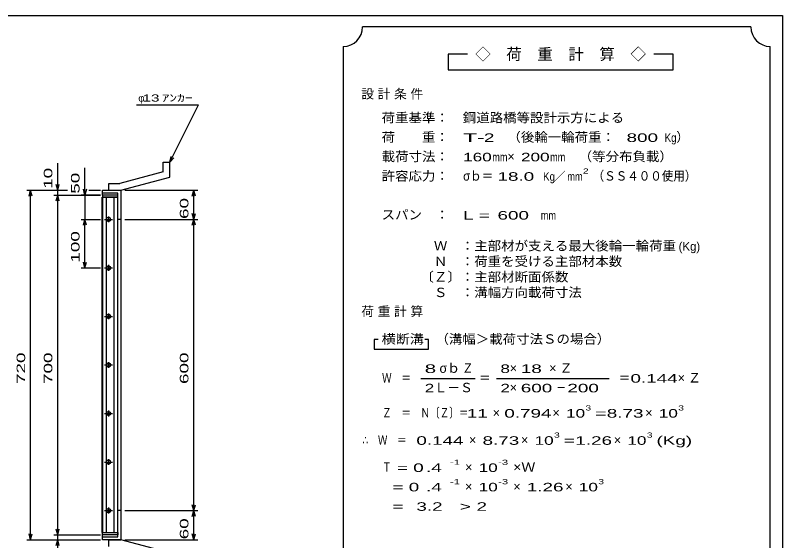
# Model space of a CAD drawing. Units: millimetres, scale not verified. Extents: x -1456 to 1385, y -1026 to 843.
# Drawn here: x -196 to 1385, y -240 to 843 of the extents above; entities that cross this region are included whole.
import ezdxf
from ezdxf.enums import TextEntityAlignment as Align

# ---------------------------------------------------------------- set-up
doc = ezdxf.new("R2010")
doc.units = ezdxf.units.MM
doc.header["$LTSCALE"] = 8
for name, color, linetype, lineweight in [('0_2', 150, 'Continuous', 25), ('16', 3, 'Continuous', 25), ('19', 6, 'Continuous', 25), ('22', 4, 'Continuous', 25), ('24', 2, 'Continuous', 25)]:
    doc.layers.add(name, color=color, linetype=linetype, lineweight=lineweight)
doc.styles.add('ベクトル', font='')
doc.styles.get('ベクトル').set_extended_font_data('ベクトル')

msp = doc.modelspace()

# ---------------------------------------------------------------- linework, layer by layer
at = {"layer": '0_2'}
for p, q in [((-1383.2, 842.8), (1384.8, 842.8)), ((1384.8, 842.8), (1384.8, -917.2))]:
    msp.add_line(p, q, dxfattribs=at)
at = {"layer": '16'}
for p, q in [((-17.7, -223), (-17.7, 468)), ((-17.7, 468), (-17, 468)), ((15, 472.5), (-17, 472.5)), ((-17, 472.5), (-17, 468)), ((-17, 468), (15, 468)), ((-17, 468), (-17, -223)), ((15, 468), (-17, 468)), ((-9.5, 468), (-9.5, -223)), ((7.5, -223), (7.5, 468)), ((15, 468), (15, 472.5)), ((15, -223), (15, 468)), ((-4.5, 428.5), (-4.5, 416.5)), ((-12.5, 422.5), (3.5, 422.5)), ((-2.5, 425.5), (-6.5, 425.5)), ((-6.5, 419.5), (-2.5, 419.5)), ((-12.5, 322.5), (3.5, 322.5)), ((-2.5, 325.5), (-6.5, 325.5)), ((-6.5, 319.5), (-2.5, 319.5)), ((-4.5, 328.5), (-4.5, 316.5)), ((-12.5, 222.5), (3.5, 222.5)), ((-2.5, 225.5), (-6.5, 225.5)), ((-4.5, 228.5), (-4.5, 216.5)), ((-6.5, 219.5), (-2.5, 219.5)), ((-4.5, 128.5), (-4.5, 116.5)), ((-12.5, 122.5), (3.5, 122.5)), ((-2.5, 125.5), (-6.5, 125.5)), ((-6.5, 119.5), (-2.5, 119.5)), ((-12.5, 22.5), (3.5, 22.5)), ((-2.5, 25.5), (-6.5, 25.5)), ((-6.5, 19.5), (-2.5, 19.5)), ((-4.5, 28.5), (-4.5, 16.5)), ((-12.5, -77.5), (3.5, -77.5)), ((-2.5, -74.5), (-6.5, -74.5)), ((-4.5, -71.5), (-4.5, -83.5)), ((-6.5, -80.5), (-2.5, -80.5)), ((-4.5, -171.5), (-4.5, -183.5)), ((-12.5, -177.5), (3.5, -177.5)), ((-2.5, -174.5), (-6.5, -174.5)), ((-6.5, -180.5), (-2.5, -180.5)), ((-17, -223), (-17.7, -223)), ((-17, -223), (15, -223)), ((-17, -227.5), (-17, -223)), ((-17, -223), (15, -223)), ((15, -227.5), (-17, -227.5)), ((15, -223), (15, -227.5))]:
    msp.add_line(p, q, dxfattribs=at)
for centre, radius, start, end in [((-6.5, 422.5), 3, 90, 270), ((-4.5, 422.5), 4, 46.6, 133.4), ((-4.5, 422.5), 4, 226.6, 313.4), ((-2.5, 422.5), 3, 270, 90), ((-6.5, 322.5), 3, 90, 270), ((-4.5, 322.5), 4, 46.6, 133.4), ((-4.5, 322.5), 4, 226.6, 313.4), ((-2.5, 322.5), 3, 270, 90), ((-6.5, 222.5), 3, 90, 270), ((-4.5, 222.5), 4, 46.6, 133.4), ((-2.5, 222.5), 3, 270, 90), ((-4.5, 222.5), 4, 226.6, 313.4), ((-4.5, 122.5), 4, 46.6, 133.4), ((-6.5, 122.5), 3, 90, 270), ((-4.5, 122.5), 4, 226.6, 313.4), ((-2.5, 122.5), 3, 270, 90), ((-6.5, 22.5), 3, 90, 270), ((-4.5, 22.5), 4, 46.6, 133.4), ((-4.5, 22.5), 4, 226.6, 313.4), ((-2.5, 22.5), 3, 270, 90), ((-6.5, -77.5), 3, 90, 270), ((-4.5, -77.5), 4, 46.6, 133.4), ((-2.5, -77.5), 3, 270, 90), ((-4.5, -77.5), 4, 226.6, 313.4), ((-4.5, -177.5), 4, 46.6, 133.4), ((-6.5, -177.5), 3, 90, 270), ((-4.5, -177.5), 4, 226.6, 313.4), ((-2.5, -177.5), 3, 270, 90)]:
    msp.add_arc(centre, radius, start, end, dxfattribs=at)
at = {"layer": '19'}
for p, q in [((108, 540.5), (122, 540.5)), ((108, 520.5), (108, 540.5)), ((122, 509.5), (122, 540.5)), ((108, 520.5), (19, 496.5)), ((21, 482.5), (122, 509.5)), ((-4, 496.5), (19, 496.5)), ((-4, 482.5), (-4, 496.5)), ((-17, 472.5), (-17, 482.5)), ((-17, 482.5), (20, 482.5)), ((15, 476.5), (-17, 476.5)), ((-4, 482.5), (21, 482.5)), ((15, -231.5), (15, 476.5)), ((20, 482.5), (21, 481.5)), ((21, 481.5), (21, -236.5)), ((21, 422.5), (15, 422.5)), ((21, -177.5), (15, -177.5)), ((-17, -237.5), (-17, -227.5)), ((-17, -231.5), (15, -231.5)), ((21, -236.5), (20, -237.5)), ((20, -237.5), (-17, -237.5)), ((-4, -237.5), (21, -237.5)), ((-4, -251.5), (-4, -237.5)), ((122, -264.5), (21, -237.5))]:
    msp.add_line(p, q, dxfattribs=at)
at = {"layer": '22'}
for p, q in [((53, 658.5), (181, 658.5)), ((122, 540.5), (181, 658.5)), ((-109, 482.5), (-109, 538.5)), ((122, 540.5), (124.4, 552.2)), ((122, 540.5), (130, 549.3)), ((-53, 472.5), (-53, 528.5)), ((-109, 482.5), (-112.2, 494.5)), ((-109, 482.5), (-105.8, 494.5)), ((-173, 482.5), (-89, 482.5)), ((-168.2, 470.5), (-165, 482.5)), ((-161.8, 470.5), (-165, 482.5)), ((-165, -237.5), (-165, 482.5)), ((-117, 482.5), (-89, 482.5)), ((-109, 472.5), (-109, 482.5)), ((-53, 472.5), (-56.2, 484.5)), ((-49.8, 484.5), (-53, 472.5)), ((-45, 482.5), (-21, 482.5)), ((-45, 482.5), (-21, 482.5)), ((29, 482.5), (179.4, 482.5)), ((168.2, 470.5), (171.4, 482.5)), ((174.6, 470.5), (171.4, 482.5)), ((171.4, 422.5), (171.4, 482.5)), ((-117, 472.5), (-21, 472.5)), ((-112.2, 460.5), (-109, 472.5)), ((-105.8, 460.5), (-109, 472.5)), ((-109, -227.5), (-109, 472.5)), ((-21, 472.5), (-61, 472.5)), ((-53, 472.5), (-53, 422.5)), ((171.4, 422.5), (168.2, 434.5)), ((171.4, 422.5), (174.6, 434.5)), ((-61, 422.5), (-21, 422.5)), ((-56.2, 410.5), (-53, 422.5)), ((-49.8, 410.5), (-53, 422.5)), ((-53, 322.5), (-53, 422.5)), ((29, 422.5), (179.4, 422.5)), ((168.2, 410.5), (171.4, 422.5)), ((174.6, 410.5), (171.4, 422.5)), ((171.4, -177.5), (171.4, 422.5)), ((-53, 322.5), (-56.2, 334.5)), ((-53, 322.5), (-49.8, 334.5)), ((-61, 322.5), (-21, 322.5)), ((171.4, -177.5), (168.2, -165.5)), ((171.4, -177.5), (174.6, -165.5)), ((29, -177.5), (179.4, -177.5)), ((168.2, -189.5), (171.4, -177.5)), ((174.6, -189.5), (171.4, -177.5)), ((171.4, -237.5), (171.4, -177.5)), ((-109, -227.5), (-112.2, -215.5)), ((-109, -227.5), (-105.8, -215.5)), ((-165, -237.5), (-168.2, -225.5)), ((-165, -237.5), (-161.8, -225.5)), ((-117, -227.5), (-21, -227.5)), ((-109, -237.5), (-109, -227.5)), ((171.4, -237.5), (168.2, -225.5)), ((171.4, -237.5), (174.6, -225.5)), ((-173, -237.5), (-21, -237.5)), ((-117, -237.5), (-21, -237.5)), ((-112.2, -249.5), (-109, -237.5)), ((-105.8, -249.5), (-109, -237.5)), ((-109, -293.5), (-109, -237.5)), ((29, -237.5), (179.4, -237.5))]:
    msp.add_line(p, q, dxfattribs=at)
at = {"layer": '24', "color": 4}
for p, q in [((1319.2, 818.8), (519.2, 818.8)), ((479.2, 778.8), (479.2, -461.2)), ((1359.2, -461.2), (1359.2, 778.8)), ((735.2, 762.8), (695.2, 762.8)), ((695.2, 762.8), (695.2, 730.8)), ((1159.2, 762.8), (1119.2, 762.8)), ((1159.2, 730.8), (1159.2, 762.8)), ((695.2, 730.8), (1159.2, 730.8)), ((551.2, 174.8), (543.2, 174.8)), ((543.2, 174.8), (543.2, 154.8)), ((655.2, 174.8), (647.2, 174.8)), ((655.2, 154.8), (655.2, 174.8)), ((543.2, 154.8), (655.2, 154.8)), ((639.2, 94.8), (751.2, 94.8)), ((795.2, 94.8), (1027.2, 94.8))]:
    msp.add_line(p, q, dxfattribs=at)
for centre, start, end in [((479.2, 818.8), 270, 0), ((1359.2, 818.8), 180, 270)]:
    msp.add_arc(centre, 40, start, end, dxfattribs=at)

# ---------------------------------------------------------------- texts
at = {"layer": '22', "color": 2, "style": 'ベクトル', "width": 1.6}
for s, p in [(' 13 ', (57, 672.5)), ('ｱﾝｶｰ', (105, 672.5))]:
    msp.add_text(s, height=14.66, dxfattribs=at).set_placement(p, align=Align.MIDDLE_LEFT)
at = {"layer": '22', "color": 2, "style": 'ベクトル'}
msp.add_text('φ', height=14.7, dxfattribs=at).set_placement((57, 672.5), align=Align.MIDDLE_LEFT)
at = {"layer": '22', "color": 2, "style": 'ベクトル', "width": 1.65}
for s, p in [(' 10 ', (-129, 474.5)), (' 50 ', (-73, 464.5)), (' 60 ', (151.4, 412.5)), (' 100 ', (-73, 322.5)), (' 720 ', (-185, 72.5)), (' 700 ', (-129, 72.5)), (' 600 ', (151.4, 72.5)), (' 60 ', (151.4, -247.5))]:
    msp.add_text(s, height=17.6, rotation=90, dxfattribs=at).set_placement(p, align=Align.MIDDLE_LEFT)
at = {"layer": '24', "style": 'ベクトル'}
for s, height, p in [('◇\u3000荷\u3000重\u3000計\u3000算\u3000◇', 23.46, (751.2, 762.8)), ('）', 19.4, (1165.6, 592)), ('×', 19.4, (817.6, 552)), ('／', 17.6, (913.2, 510.8)), ('(Kg)', 17.6, (1170.4, 366.8)), ('σｂ', 19.35, (677.6, 116)), ('×', 19.4, (822.4, 116)), ('Ｌ－Ｓ', 19.35, (667.2, 76)), ('×', 19.4, (822.4, 76)), ('×', 19.4, (787.2, 24)), ('×', 19.4, (910.4, 24)), ('×', 19.4, (1101.6, 24)), ('×', 19.4, (738.4, -32)), ('×', 19.4, (845.6, -32)), ('×', 19.4, (1036.8, -32)), ('×', 19.4, (730.4, -88)), ('×', 19.4, (730.4, -128)), ('×', 19.4, (829.6, -128)), ('×', 19.4, (936.8, -128))]:
    msp.add_text(s, height=height, dxfattribs=at).set_placement(p, align=Align.MIDDLE_LEFT)
for s, height, width, p in [('荷重基準：\u3000', 19.35, 1.05, (558.4, 632)), ('鋼道路橋等設計示方による', 19.35, 1.05, (725.6, 632)), ('荷\u3000\u3000重：\u3000', 19.35, 1.05, (558.4, 592)), ('（後輪一輪荷重：', 19.35, 1.05, (817.6, 592)), ('T-', 17.6, 2, (726.4, 590.8)), (' 2 ', 17.6, 1.65, (758.4, 590.8)), ('  800', 17.6, 1.65, (1041.6, 590.8)), ('Kg', 17.6, 0.85, (1141.6, 590.8)), ('載荷寸法：\u3000', 19.35, 1.05, (558.4, 552)), ('160', 17.6, 1.5, (726.4, 550.8)), ('mm', 17.6, 0.8, (786.4, 550.8)), ('200', 17.6, 1.5, (845.6, 550.8)), ('mm', 17.6, 0.8, (905.6, 550.8)), ('\u3000（等分布負載）', 19.35, 1.05, (936.8, 552)), ('許容応力：\u3000', 19.35, 1.05, (558.4, 512)), ('σｂ＝', 19.35, 0.9, (726.4, 512)), ('2', 10.6, 1.5, (973.2, 522)), ('（ＳＳ４００使用）', 19.35, 0.9, (993.2, 512)), (' 18.0', 17.6, 1.65, (786.4, 510.8)), ('Kg', 17.6, 0.85, (891.2, 510.8)), ('mm', 17.6, 0.8, (941.2, 510.8)), ('スパン\u3000：\u3000', 19.35, 1.05, (558.4, 432)), ('L =', 17.6, 1.65, (726.4, 430.8)), (' 600 ', 17.6, 1.65, (786.4, 430.8)), ('mm', 17.6, 0.8, (886.4, 430.8)), ('\u3000Ｗ\u3000：主部材が支える最大後輪一輪荷重', 19.35, 1.05, (638.4, 368)), ('\u3000Ｎ\u3000：荷重を受ける主部材本数', 19.35, 1.05, (638.4, 336)), ('〔Ｚ〕：主部材断面係数', 19.35, 1.05, (638.4, 304)), ('\u3000Ｓ\u3000：溝幅方向載荷寸法', 19.35, 1.05, (638.4, 272)), ('横断溝', 19.35, 1.1, (558.4, 176)), ('\u3000（溝幅＞載荷寸法Ｓの場合）', 19.35, 1.05, (641.6, 176)), ('8', 17.6, 1.8, (647.2, 114.8)), ('Ｚ', 19.4, 0.9, (724, 116)), ('8', 17.6, 1.5, (803.2, 114.8)), (' 18 ', 17.6, 1.65, (834.4, 114.8)), ('Ｗ\u3000＝', 19.35, 0.75, (559.2, 96)), ('＝', 19.4, 0.9, (759.2, 96)), ('＝', 19.4, 0.9, (1047.2, 96)), ('0.144', 17.6, 1.65, (1071.2, 94.8)), ('2', 17.6, 1.5, (647.2, 74.8)), ('2', 17.6, 1.5, (803.2, 74.8)), (' 600 ', 17.6, 1.65, (834.4, 74.8)), (' 200 ', 17.6, 1.65, (930.4, 74.8)), ('－', 19.4, 0.75, (918.4, 76)), ('Ｚ\u3000＝\u3000Ｎ〔Ｚ〕＝', 19.35, 0.75, (559.2, 24)), ('0.794', 17.6, 1.65, (811.2, 22.8)), ('10', 17.6, 1.5, (938.4, 22.8)), ('3', 10.6, 1.5, (978.4, 34)), ('8.73', 17.6, 1.65, (1022.4, 22.8)), ('10', 17.6, 1.5, (1129.6, 22.8)), ('3', 10.6, 1.5, (1169.6, 34)), (' 11 ', 17.6, 1.65, (723.2, 22.8)), ('=', 17.6, 1.7, (998.4, 22.8)), ('∴\u3000Ｗ\u3000＝', 19.35, 0.75, (519.2, -32)), (' 0.144', 17.6, 1.65, (619.2, -33.2)), ('8.73', 17.6, 1.65, (766.4, -33.2)), ('10', 17.6, 1.5, (873.6, -33.2)), ('3', 10.6, 1.5, (913.6, -22)), ('=', 17.6, 1.7, (933.6, -33.2)), ('1.26', 17.6, 1.65, (957.6, -33.2)), ('10', 17.6, 1.5, (1064.8, -33.2)), ('3', 10.6, 1.5, (1104.8, -22)), ('(Kg)', 17.6, 1.65, (1124.8, -33.2)), ('Ｔ', 19.4, 0.75, (559.2, -88)), ('-1', 10.56, 1.65, (699.2, -78)), ('-3', 10.56, 1.65, (798.4, -78)), ('×Ｗ', 19.35, 1.1, (829.6, -88)), (' = 0', 17.6, 1.65, (579.2, -89.2)), (' .4 ', 17.6, 1.65, (639.2, -89.2)), ('10', 17.6, 1.5, (758.4, -89.2)), ('  = 0', 17.6, 1.65, (559.2, -129.2)), (' .4 ', 17.6, 1.65, (639.2, -129.2)), ('-1', 10.56, 1.65, (699.2, -118)), ('10', 17.6, 1.5, (758.4, -129.2)), ('-3', 10.56, 1.65, (798.4, -118)), ('1.26', 17.6, 1.65, (857.6, -129.2)), ('10', 17.6, 1.5, (964.8, -129.2)), ('3', 10.6, 1.5, (1004.8, -118)), ('  =', 17.6, 1.65, (559.2, -169.2)), (' 3.2', 17.6, 1.65, (619.2, -169.2)), ('>', 17.6, 1.7, (719.2, -169.2)), (' 2 ', 17.6, 1.65, (743.2, -169.2))]:
    msp.add_text(s, height=height, dxfattribs=dict(at, width=width)).set_placement(p, align=Align.MIDDLE_LEFT)
at = {"layer": '24', "char_height": 19.35, "attachment_point": 4, "style": 'ベクトル'}
for s, insert in [('\\T1.28;設計条件', (516.4, 680)), ('\\T1.28;荷重計算', (516.4, 232)), ('\\T1.42;×Ｚ', (903.6, 116)), ('\\T1.42;×Ｚ', (1168.4, 96))]:
    msp.add_mtext(s, dxfattribs=dict(at, insert=insert))

doc.saveas('drawing.dxf')
